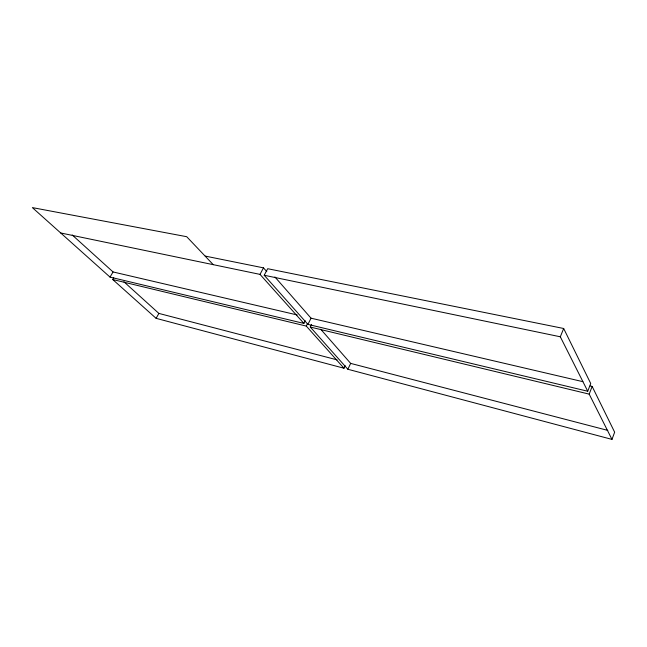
<?xml version="1.0" encoding="UTF-8"?>
<svg xmlns="http://www.w3.org/2000/svg" width="647" height="647" viewBox="0 0 647 647"><rect width="100%" height="100%" fill="white"/><g stroke="black" fill="none" stroke-linecap="round" stroke-linejoin="round"><path stroke-width="0.97" d="M311.611 324.39L310.285 327.042L347.86 369.259L611.981 439.402L614.65 432.188L592.151 386.421L590.193 385.96M611.981 439.402L589.191 394.128L592.151 386.421M587.735 391.241L590.719 383.501L563.674 328.49L267.68 268.707L264.211 275.258L307.923 324.382L587.735 391.241L560.318 336.788L563.674 328.49M347.86 369.259L350.666 363.396L320.71 329.21M113.726 277.806L112.724 279.512L156.113 318.34L343.994 368.232L345.199 365.725M343.994 368.232L306.266 326.072L307.592 323.435M307.923 324.382L311.045 318.187L274.902 276.948M213.259 264.672L186.7 236.705L32.35 207.598L110.022 277.102L303.896 323.419L305.23 320.775M303.896 323.419L260.013 274.385L263.483 267.858L205.228 256.091M156.113 318.34L158.879 313.415L337.071 359.853M110.022 277.102L113.063 271.95L297.216 314.96M60.705 232.969L260.013 274.385M264.211 275.258L560.318 336.788M311.045 318.187L582.866 381.665M112.724 279.512L306.266 326.072M310.285 327.042L589.191 394.128M350.666 363.396L607.808 430.401M72.213 234.974L113.063 271.95M123.925 281.777L158.879 313.415M263.483 267.858L266.782 271.603"/></g></svg>
